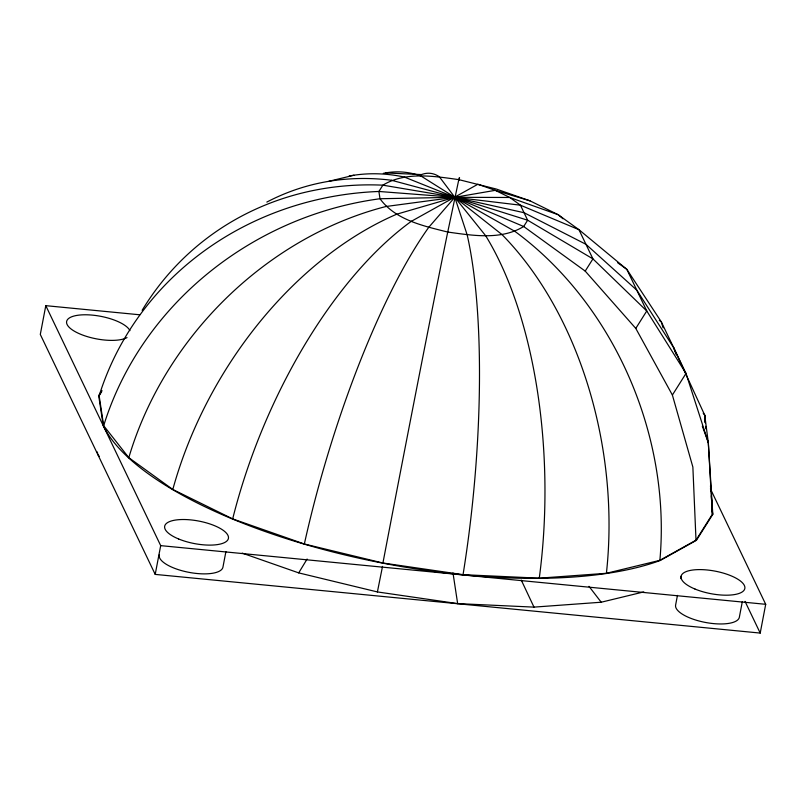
<?xml version="1.0" encoding="UTF-8"?>
<svg xmlns="http://www.w3.org/2000/svg" width="806" height="806" viewBox="0 0 806 806"><rect width="100%" height="100%" fill="white"/><g stroke="black" fill="none" stroke-linecap="round" stroke-linejoin="round"><path stroke-width="1.21" d="M139.73 314.783L45.791 305.665L40.3 334.44L155.205 574.396L760.209 633.073L765.7 604.309L710.418 488.849M155.205 574.396L160.696 545.632L45.791 305.665M225.902 551.636L222.93 567.223A32.442 11.465 10.8 0 1 188.755 572.31A32.442 11.465 10.8 0 1 159.215 554.941M677.453 595.392L675.63 604.984A32.442 11.465 10.8 0 0 705.048 622.373A32.442 11.465 10.8 0 0 739.324 617.346L742.296 601.76M680.657 578.617L681.11 576.219M242.233 553.118L298.704 572.885L377.399 591.936L382.528 566.396M459.229 180.07A314.239 2.055 -79.1 0 0 458.805 179.627C433.93 176.182 405.499 171.376 382.87 185.168L378.901 191.465L379.999 198.739C395.464 220.038 423.603 226.002 447.733 232.047L458.805 179.637L496.254 189.027L530.016 200.845L558.215 214.718L578.95 229.69L626.846 269.365L661.303 321.856L686.007 373.43L708.303 442.554L712.796 514.349L696.414 540.322L660.225 560.482A312.738 110.543 10.8 0 1 343.003 554.488A312.738 110.543 10.8 0 1 103.239 425.649L98.695 395.625L101.969 390.436M298.704 572.885L307.106 559.032M101.747 391.565L99.128 395.716L103.672 425.689L128.799 457.667L172.796 489.464L232.672 518.903L304.336 543.99L382.921 563.011L463.057 574.668L539.285 578.174L606.414 573.288L659.872 560.331L696.001 540.201L712.363 514.258L708.303 442.554L704.736 415.171L673.655 347.648L636.8 290.17L585.932 244.289L524.041 212.703L454.806 197.299L391.635 180.292M696.001 540.201L692.868 467.047L672.385 395.031L635.783 328.405L585.216 271.098L592.924 258.877L578.95 229.69L520.444 205.187L509.775 197.48L495.257 190.337L477.867 184.252L411.292 221.348M635.783 328.405L646.765 310.975L626.846 269.365L617.668 262.736M672.385 395.031L686.007 373.43L646.765 310.975L592.924 258.877L527.648 220.219L454.806 197.299L404.602 177.149M328.767 181.33L353.945 175.224M377.399 591.936L457.647 603.613L533.985 607.12L601.205 602.223L643.793 591.906M386.094 206.487L454.806 197.299L495.257 190.337L530.016 200.845M385.57 172.927L421.488 174.58A314.28 74.112 -84.5 0 1 439.371 176.796L454.806 197.299L485.665 235.725A314.28 145.221 89.4 0 1 539.274 578.174M160.696 545.632L765.7 604.309M447.733 232.047C472.618 235.503 501.04 240.309 523.678 226.506L527.648 220.219L520.444 205.187L454.806 197.299L378.901 191.465A314.28 293.989 11.9 0 0 99.148 395.716L98.695 395.625M712.363 514.258L712.091 505.664M660.225 560.482L659.872 560.331A314.28 253.578 69.7 0 0 514.913 231.372L454.806 197.299L420.883 175.96A314.28 145.221 89.4 0 0 383.324 173.361M659.288 320.395L661.303 321.856L663.126 327.83M585.216 271.098L523.678 226.506L454.806 197.299L382.87 185.168A314.28 283.44 48.7 0 0 142.128 310.33M562.981 218.779L558.215 214.718L509.775 197.48L454.806 197.299L379.999 198.739A314.28 284.498 -25.6 0 0 103.682 425.699M703.215 413.226L704.736 415.171L705.341 422.606M99.279 456.357L97.748 454.423L97.385 452.015M589.005 586.345L601.205 602.223M745.036 601.387L760.209 633.073M521.26 580.058L533.985 607.12M673.655 347.648L676.224 354.67M702.318 426.152L708.303 442.554M712.202 510.742L712.796 514.349M452.992 572.945L457.647 603.613M705.643 426.324L705.844 428.802M710.479 485.837L710.882 490.794M711.285 495.75L711.889 503.186M704.736 415.171L705.079 422.707M127.016 337.583A32.442 11.465 10.8 0 1 76.187 332.203A32.442 11.465 10.8 0 1 83.461 314.803A32.442 11.465 10.8 0 1 129.917 330.651M349.139 176.02A314.28 206.427 81.6 0 1 404.602 177.129M266.826 202.084A314.28 253.578 69.7 0 1 391.635 180.272M128.809 457.667A314.28 255.623 -47.3 0 1 386.094 206.477M172.806 489.464A314.28 209.328 -59.5 0 1 396.764 214.184L454.806 197.299L501.947 234.536A314.28 206.427 81.6 0 1 606.404 573.278M232.672 518.903A314.28 148.767 -67.5 0 1 411.292 221.328M304.346 543.99A314.28 78.071 -73.6 0 1 428.681 227.413L454.806 197.299L467.168 234.868A314.28 74.112 -84.5 0 1 463.047 574.668M382.921 563.011A314.28 2.055 -79.1 0 1 447.733 232.027M178.62 538.972A32.442 11.465 10.8 0 0 228.41 538.448A32.442 11.465 10.8 0 0 182.63 519.517A32.442 11.465 10.8 0 0 178.62 538.972M694.933 589.015A32.442 11.465 10.8 0 0 744.815 588.571A32.442 11.465 10.8 0 0 699.145 569.6A32.442 11.465 10.8 0 0 694.933 589.015"/></g></svg>
